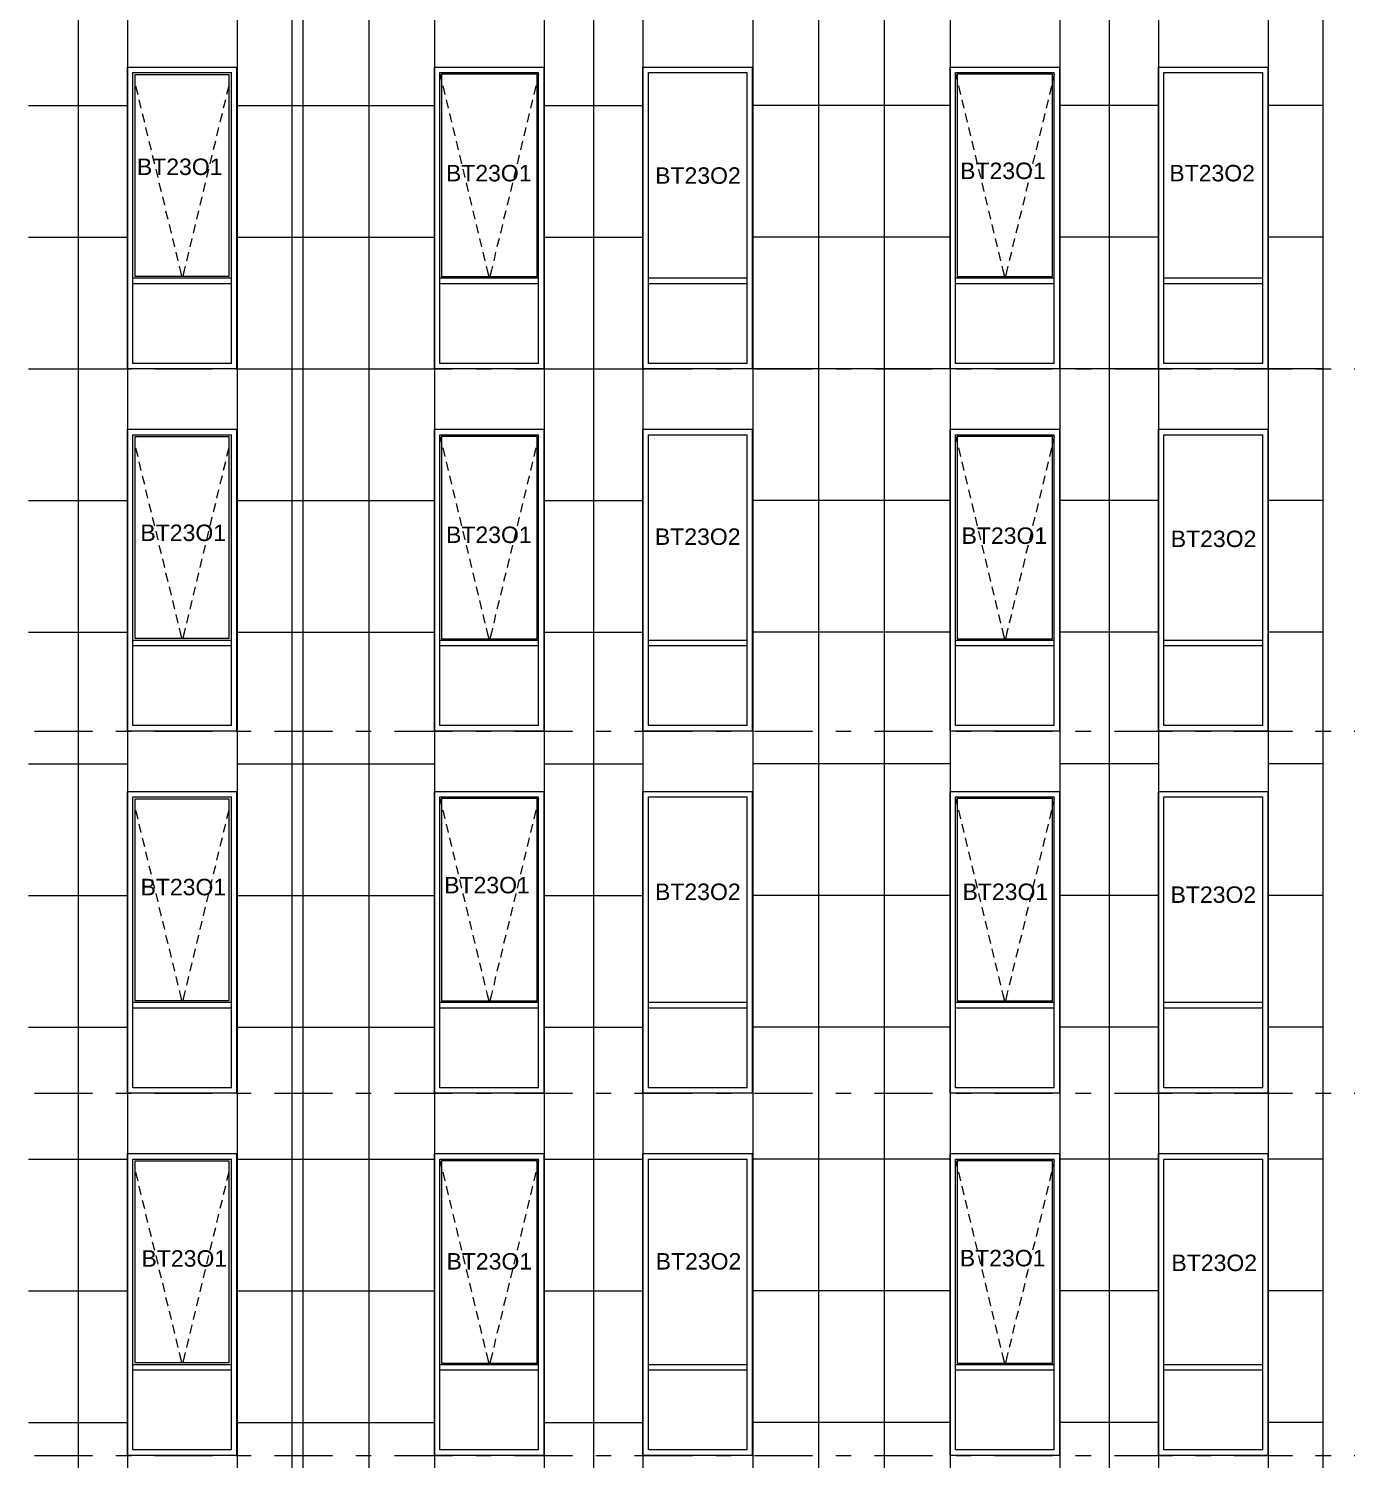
# Model space of a CAD drawing. Header units: millimetres. Extents: x 1499747 to 4341325, y -28481 to 441852.
# Drawn here: x 4196539 to 4208551, y 300717 to 313754 of the extents above; entities that cross this region are included whole.
import ezdxf
from ezdxf.xclip import XClip

# ---------------------------------------------------------------- set-up
doc = ezdxf.new("R2010")
doc.units = ezdxf.units.MM
doc.header["$MEASUREMENT"] = 0
doc.header["$XCLIPFRAME"] = 0
doc.linetypes.add('Штрих-Штриховая', pattern=[1093.611073, 529.166651, -211.666656, 141.111112, -211.666656])
for name, color, linetype, lineweight in [('2  Фасад_26_0_Ном._пера__20_Ном._пера__1', 1, 'Continuous', 18), ('2  Фасад_26_Витражные окна_Ном._пера__1_Ном._пера__7', 7, 'Continuous', 18), ('2  Фасад_26_Витражные окна_Ном._пера__20_Ном._пера__1', 1, 'Continuous', 18), ('2  Фасад_26_Витражные окна_Ном._пера__92_Ном._пера__233', 233, 'Continuous', 18), ('2  Фасад_26_Отделка керамика_Ном._пера__1_Ном._пера__7', 7, 'Continuous', 18), ('2  Фасад_26_Сетка кладки_Ном._пера__102_Ном._пера__9', 9, 'Continuous', 18)]:
    doc.layers.add(name, color=color, linetype=linetype, lineweight=lineweight)
doc.layers.add('Чертеж и Рисунок', color=7, linetype='Continuous')
doc.styles.add('СГЕНЕРИР_СТИЛЬ_2', font='arial.ttf')

# ---------------------------------------------------------------- blocks, each defined once
blk = doc.blocks.new('Чертеж_6_26', base_point=(1593971, 9692))
at = {"layer": '2  Фасад_26_0_Ном._пера__20_Ном._пера__1', "color": 9, "linetype": 'Штрих-Штриховая', "true_color": 0xc7c8ca}
for p, q in [((1588154, 39692), (1649362, 39692)), ((1588154, 36392), (1649362, 36392)), ((1588154, 33092), (1649362, 33092)), ((1588154, 29792), (1649362, 29792))]:
    blk.add_line(p, q, dxfattribs=at)
at = {"layer": '2  Фасад_26_Витражные окна_Ном._пера__1_Ном._пера__7', "color": 9, "linetype": 'Continuous', "true_color": 0xc7c8ca}
for p, q in [((1610921, 42092), (1610921, 42392)), ((1610921, 42392), (1611371, 42392)), ((1610941, 42372), (1610941, 40537)), ((1611801, 42372), (1610941, 42372)), ((1611371, 42392), (1611821, 42392)), ((1611801, 40537), (1611801, 42372)), ((1611821, 42092), (1611821, 42392)), ((1611871, 42092), (1611871, 42442)), ((1613721, 42092), (1613721, 42392)), ((1613721, 42392), (1614171, 42392)), ((1614606, 42377), (1613736, 42377)), ((1613736, 42377), (1613736, 40532)), ((1614171, 42392), (1614621, 42392)), ((1614606, 40532), (1614606, 42377)), ((1614621, 42092), (1614621, 42392)), ((1614671, 42092), (1614671, 42442)), ((1615621, 42092), (1615621, 42392)), ((1615621, 42392), (1616071, 42392)), ((1616071, 42392), (1616521, 42392)), ((1616521, 42092), (1616521, 42392)), ((1616571, 42092), (1616571, 42442)), ((1618421, 42092), (1618421, 42392)), ((1618421, 42392), (1618871, 42392)), ((1619306, 42377), (1618436, 42377)), ((1618436, 42377), (1618436, 40532)), ((1618871, 42392), (1619321, 42392)), ((1619306, 40532), (1619306, 42377)), ((1619321, 42092), (1619321, 42392)), ((1619371, 42092), (1619371, 42442)), ((1620321, 42092), (1620321, 42392)), ((1620321, 42392), (1620771, 42392)), ((1620771, 42392), (1621221, 42392)), ((1621221, 42092), (1621221, 42392)), ((1621271, 42092), (1621271, 42442)), ((1610921, 40692), (1610921, 42092)), ((1611821, 40692), (1611821, 42092)), ((1611871, 40692), (1611871, 42092)), ((1613721, 40692), (1613721, 42092)), ((1614621, 40692), (1614621, 42092)), ((1614671, 40692), (1614671, 42092)), ((1615621, 40692), (1615621, 42092)), ((1616521, 40692), (1616521, 42092)), ((1616571, 40692), (1616571, 42092)), ((1618421, 40692), (1618421, 42092)), ((1619321, 40692), (1619321, 42092)), ((1619371, 40692), (1619371, 42092)), ((1620321, 40692), (1620321, 42092)), ((1621221, 40692), (1621221, 42092)), ((1621271, 40692), (1621271, 42092)), ((1610921, 40517), (1610921, 40692)), ((1611821, 40517), (1611821, 40692)), ((1611871, 40492), (1611871, 40692)), ((1613721, 40517), (1613721, 40692)), ((1614621, 40517), (1614621, 40692)), ((1614671, 40492), (1614671, 40692)), ((1615621, 40517), (1615621, 40692)), ((1616521, 40517), (1616521, 40692)), ((1616571, 40492), (1616571, 40692)), ((1618421, 40517), (1618421, 40692)), ((1619321, 40517), (1619321, 40692)), ((1619371, 40492), (1619371, 40692)), ((1620321, 40517), (1620321, 40692)), ((1621221, 40517), (1621221, 40692)), ((1621271, 40492), (1621271, 40692)), ((1610921, 40492), (1610921, 40517)), ((1611371, 40517), (1610921, 40517)), ((1610921, 40467), (1610921, 40492)), ((1610921, 39742), (1610921, 40467)), ((1611371, 40467), (1610921, 40467)), ((1610941, 40537), (1611801, 40537)), ((1611821, 40517), (1611371, 40517)), ((1611821, 40467), (1611371, 40467)), ((1611821, 40492), (1611821, 40517)), ((1611821, 40467), (1611821, 40492)), ((1611821, 39742), (1611821, 40467)), ((1611871, 39692), (1611871, 40492)), ((1613721, 40492), (1613721, 40517)), ((1614171, 40517), (1613721, 40517)), ((1613721, 40467), (1613721, 40492)), ((1613721, 39742), (1613721, 40467)), ((1614171, 40467), (1613721, 40467)), ((1613736, 40532), (1614606, 40532)), ((1614621, 40517), (1614171, 40517)), ((1614621, 40467), (1614171, 40467)), ((1614621, 40492), (1614621, 40517)), ((1614621, 40467), (1614621, 40492)), ((1614621, 39742), (1614621, 40467)), ((1614671, 39692), (1614671, 40492)), ((1615621, 40492), (1615621, 40517)), ((1616071, 40517), (1615621, 40517)), ((1615621, 40467), (1615621, 40492)), ((1615621, 39742), (1615621, 40467)), ((1616071, 40467), (1615621, 40467)), ((1616521, 40517), (1616071, 40517)), ((1616521, 40467), (1616071, 40467)), ((1616521, 40492), (1616521, 40517)), ((1616521, 40467), (1616521, 40492)), ((1616521, 39742), (1616521, 40467)), ((1616571, 39692), (1616571, 40492)), ((1618421, 40492), (1618421, 40517)), ((1618871, 40517), (1618421, 40517)), ((1618421, 40467), (1618421, 40492)), ((1618421, 39742), (1618421, 40467)), ((1618871, 40467), (1618421, 40467)), ((1618436, 40532), (1619306, 40532)), ((1619321, 40517), (1618871, 40517)), ((1619321, 40467), (1618871, 40467)), ((1619321, 40492), (1619321, 40517)), ((1619321, 40467), (1619321, 40492)), ((1619321, 39742), (1619321, 40467)), ((1619371, 39692), (1619371, 40492)), ((1620321, 40492), (1620321, 40517)), ((1620771, 40517), (1620321, 40517)), ((1620321, 40467), (1620321, 40492)), ((1620321, 39742), (1620321, 40467)), ((1620771, 40467), (1620321, 40467)), ((1621221, 40517), (1620771, 40517)), ((1621221, 40467), (1620771, 40467)), ((1621221, 40492), (1621221, 40517)), ((1621221, 40467), (1621221, 40492)), ((1621221, 39742), (1621221, 40467)), ((1621271, 39692), (1621271, 40492)), ((1611371, 39742), (1610921, 39742)), ((1611821, 39742), (1611371, 39742)), ((1614171, 39742), (1613721, 39742)), ((1614621, 39742), (1614171, 39742)), ((1616071, 39742), (1615621, 39742)), ((1616521, 39742), (1616071, 39742)), ((1618871, 39742), (1618421, 39742)), ((1619321, 39742), (1618871, 39742)), ((1620771, 39742), (1620321, 39742)), ((1621221, 39742), (1620771, 39742)), ((1611871, 38792), (1611871, 39142)), ((1614671, 38792), (1614671, 39142)), ((1616571, 38792), (1616571, 39142)), ((1619371, 38792), (1619371, 39142)), ((1621271, 38792), (1621271, 39142)), ((1610921, 38792), (1610921, 39092)), ((1610921, 39092), (1611371, 39092)), ((1610941, 39072), (1610941, 37237)), ((1611801, 39072), (1610941, 39072)), ((1611371, 39092), (1611821, 39092)), ((1611801, 37237), (1611801, 39072)), ((1611821, 38792), (1611821, 39092)), ((1613721, 38792), (1613721, 39092)), ((1613721, 39092), (1614171, 39092)), ((1614606, 39077), (1613736, 39077)), ((1613736, 39077), (1613736, 37232)), ((1614171, 39092), (1614621, 39092)), ((1614606, 37232), (1614606, 39077)), ((1614621, 38792), (1614621, 39092)), ((1615621, 38792), (1615621, 39092)), ((1615621, 39092), (1616071, 39092)), ((1616071, 39092), (1616521, 39092)), ((1616521, 38792), (1616521, 39092)), ((1618421, 38792), (1618421, 39092)), ((1618421, 39092), (1618871, 39092)), ((1619306, 39077), (1618436, 39077)), ((1618436, 39077), (1618436, 37232)), ((1618871, 39092), (1619321, 39092)), ((1619306, 37232), (1619306, 39077)), ((1619321, 38792), (1619321, 39092)), ((1620321, 38792), (1620321, 39092)), ((1620321, 39092), (1620771, 39092)), ((1620771, 39092), (1621221, 39092)), ((1621221, 38792), (1621221, 39092)), ((1610921, 37392), (1610921, 38792)), ((1611821, 37392), (1611821, 38792)), ((1611871, 37392), (1611871, 38792)), ((1613721, 37392), (1613721, 38792)), ((1614621, 37392), (1614621, 38792)), ((1614671, 37392), (1614671, 38792)), ((1615621, 37392), (1615621, 38792)), ((1616521, 37392), (1616521, 38792)), ((1616571, 37392), (1616571, 38792)), ((1618421, 37392), (1618421, 38792)), ((1619321, 37392), (1619321, 38792)), ((1619371, 37392), (1619371, 38792)), ((1620321, 37392), (1620321, 38792)), ((1621221, 37392), (1621221, 38792)), ((1621271, 37392), (1621271, 38792)), ((1610921, 37217), (1610921, 37392)), ((1611821, 37217), (1611821, 37392)), ((1611871, 37192), (1611871, 37392)), ((1613721, 37217), (1613721, 37392)), ((1614621, 37217), (1614621, 37392)), ((1614671, 37192), (1614671, 37392)), ((1615621, 37217), (1615621, 37392)), ((1616521, 37217), (1616521, 37392)), ((1616571, 37192), (1616571, 37392)), ((1618421, 37217), (1618421, 37392)), ((1619321, 37217), (1619321, 37392)), ((1619371, 37192), (1619371, 37392)), ((1620321, 37217), (1620321, 37392)), ((1621221, 37217), (1621221, 37392)), ((1621271, 37192), (1621271, 37392)), ((1610921, 37192), (1610921, 37217)), ((1611371, 37217), (1610921, 37217)), ((1610921, 37167), (1610921, 37192)), ((1610921, 36442), (1610921, 37167)), ((1611371, 37167), (1610921, 37167)), ((1610941, 37237), (1611801, 37237)), ((1611821, 37217), (1611371, 37217)), ((1611821, 37167), (1611371, 37167)), ((1611821, 37192), (1611821, 37217)), ((1611821, 37167), (1611821, 37192)), ((1611821, 36442), (1611821, 37167)), ((1611871, 36392), (1611871, 37192)), ((1613721, 37192), (1613721, 37217)), ((1614171, 37217), (1613721, 37217)), ((1613721, 37167), (1613721, 37192)), ((1613721, 36442), (1613721, 37167)), ((1614171, 37167), (1613721, 37167)), ((1613736, 37232), (1614606, 37232)), ((1614621, 37217), (1614171, 37217)), ((1614621, 37167), (1614171, 37167)), ((1614621, 37192), (1614621, 37217)), ((1614621, 37167), (1614621, 37192)), ((1614621, 36442), (1614621, 37167)), ((1614671, 36392), (1614671, 37192)), ((1615621, 37192), (1615621, 37217)), ((1616071, 37217), (1615621, 37217)), ((1615621, 37167), (1615621, 37192)), ((1615621, 36442), (1615621, 37167)), ((1616071, 37167), (1615621, 37167)), ((1616521, 37217), (1616071, 37217)), ((1616521, 37167), (1616071, 37167)), ((1616521, 37192), (1616521, 37217)), ((1616521, 37167), (1616521, 37192)), ((1616521, 36442), (1616521, 37167)), ((1616571, 36392), (1616571, 37192)), ((1618421, 37192), (1618421, 37217)), ((1618871, 37217), (1618421, 37217)), ((1618421, 37167), (1618421, 37192)), ((1618421, 36442), (1618421, 37167)), ((1618871, 37167), (1618421, 37167)), ((1618436, 37232), (1619306, 37232)), ((1619321, 37217), (1618871, 37217)), ((1619321, 37167), (1618871, 37167)), ((1619321, 37192), (1619321, 37217)), ((1619321, 37167), (1619321, 37192)), ((1619321, 36442), (1619321, 37167)), ((1619371, 36392), (1619371, 37192)), ((1620321, 37192), (1620321, 37217)), ((1620771, 37217), (1620321, 37217)), ((1620321, 37167), (1620321, 37192)), ((1620321, 36442), (1620321, 37167)), ((1620771, 37167), (1620321, 37167)), ((1621221, 37217), (1620771, 37217)), ((1621221, 37167), (1620771, 37167)), ((1621221, 37192), (1621221, 37217)), ((1621221, 37167), (1621221, 37192)), ((1621221, 36442), (1621221, 37167)), ((1621271, 36392), (1621271, 37192)), ((1611371, 36442), (1610921, 36442)), ((1611821, 36442), (1611371, 36442)), ((1614171, 36442), (1613721, 36442)), ((1614621, 36442), (1614171, 36442)), ((1616071, 36442), (1615621, 36442)), ((1616521, 36442), (1616071, 36442)), ((1618871, 36442), (1618421, 36442)), ((1619321, 36442), (1618871, 36442)), ((1620771, 36442), (1620321, 36442)), ((1621221, 36442), (1620771, 36442)), ((1610921, 35492), (1610921, 35792)), ((1610921, 35792), (1611371, 35792)), ((1610941, 35772), (1610941, 33937)), ((1611801, 35772), (1610941, 35772)), ((1611371, 35792), (1611821, 35792)), ((1611801, 33937), (1611801, 35772)), ((1611821, 35492), (1611821, 35792)), ((1611871, 35492), (1611871, 35842)), ((1613721, 35492), (1613721, 35792)), ((1613721, 35792), (1614171, 35792)), ((1614606, 35777), (1613736, 35777)), ((1613736, 35777), (1613736, 33932)), ((1614171, 35792), (1614621, 35792)), ((1614606, 33932), (1614606, 35777)), ((1614621, 35492), (1614621, 35792)), ((1614671, 35492), (1614671, 35842)), ((1615621, 35492), (1615621, 35792)), ((1615621, 35792), (1616071, 35792)), ((1616071, 35792), (1616521, 35792)), ((1616521, 35492), (1616521, 35792)), ((1616571, 35492), (1616571, 35842)), ((1618421, 35492), (1618421, 35792)), ((1618421, 35792), (1618871, 35792)), ((1619306, 35777), (1618436, 35777)), ((1618436, 35777), (1618436, 33932)), ((1618871, 35792), (1619321, 35792)), ((1619306, 33932), (1619306, 35777)), ((1619321, 35492), (1619321, 35792)), ((1619371, 35492), (1619371, 35842)), ((1620321, 35492), (1620321, 35792)), ((1620321, 35792), (1620771, 35792)), ((1620771, 35792), (1621221, 35792)), ((1621221, 35492), (1621221, 35792)), ((1621271, 35492), (1621271, 35842)), ((1610921, 34092), (1610921, 35492)), ((1611821, 34092), (1611821, 35492)), ((1611871, 34092), (1611871, 35492)), ((1613721, 34092), (1613721, 35492)), ((1614621, 34092), (1614621, 35492)), ((1614671, 34092), (1614671, 35492)), ((1615621, 34092), (1615621, 35492)), ((1616521, 34092), (1616521, 35492)), ((1616571, 34092), (1616571, 35492)), ((1618421, 34092), (1618421, 35492)), ((1619321, 34092), (1619321, 35492)), ((1619371, 34092), (1619371, 35492)), ((1620321, 34092), (1620321, 35492)), ((1621221, 34092), (1621221, 35492)), ((1621271, 34092), (1621271, 35492)), ((1610921, 33917), (1610921, 34092)), ((1611821, 33917), (1611821, 34092)), ((1611871, 33892), (1611871, 34092)), ((1613721, 33917), (1613721, 34092)), ((1614621, 33917), (1614621, 34092)), ((1614671, 33892), (1614671, 34092)), ((1615621, 33917), (1615621, 34092)), ((1616521, 33917), (1616521, 34092)), ((1616571, 33892), (1616571, 34092)), ((1618421, 33917), (1618421, 34092)), ((1619321, 33917), (1619321, 34092)), ((1619371, 33892), (1619371, 34092)), ((1620321, 33917), (1620321, 34092)), ((1621221, 33917), (1621221, 34092)), ((1621271, 33892), (1621271, 34092)), ((1610921, 33892), (1610921, 33917)), ((1611371, 33917), (1610921, 33917)), ((1610941, 33937), (1611801, 33937)), ((1611821, 33917), (1611371, 33917)), ((1611821, 33892), (1611821, 33917)), ((1613721, 33892), (1613721, 33917)), ((1614171, 33917), (1613721, 33917)), ((1613736, 33932), (1614606, 33932)), ((1614621, 33917), (1614171, 33917)), ((1614621, 33892), (1614621, 33917)), ((1615621, 33892), (1615621, 33917)), ((1616071, 33917), (1615621, 33917)), ((1616521, 33917), (1616071, 33917)), ((1616521, 33892), (1616521, 33917)), ((1618421, 33892), (1618421, 33917)), ((1618871, 33917), (1618421, 33917)), ((1618436, 33932), (1619306, 33932)), ((1619321, 33917), (1618871, 33917)), ((1619321, 33892), (1619321, 33917)), ((1620321, 33892), (1620321, 33917)), ((1620771, 33917), (1620321, 33917)), ((1621221, 33917), (1620771, 33917)), ((1621221, 33892), (1621221, 33917)), ((1610921, 33867), (1610921, 33892)), ((1610921, 33142), (1610921, 33867)), ((1611371, 33867), (1610921, 33867)), ((1611821, 33867), (1611371, 33867)), ((1611821, 33867), (1611821, 33892)), ((1611821, 33142), (1611821, 33867)), ((1611871, 33092), (1611871, 33892)), ((1613721, 33867), (1613721, 33892)), ((1613721, 33142), (1613721, 33867)), ((1614171, 33867), (1613721, 33867)), ((1614621, 33867), (1614171, 33867)), ((1614621, 33867), (1614621, 33892)), ((1614621, 33142), (1614621, 33867)), ((1614671, 33092), (1614671, 33892)), ((1615621, 33867), (1615621, 33892)), ((1615621, 33142), (1615621, 33867)), ((1616071, 33867), (1615621, 33867)), ((1616521, 33867), (1616071, 33867)), ((1616521, 33867), (1616521, 33892)), ((1616521, 33142), (1616521, 33867)), ((1616571, 33092), (1616571, 33892)), ((1618421, 33867), (1618421, 33892)), ((1618421, 33142), (1618421, 33867)), ((1618871, 33867), (1618421, 33867)), ((1619321, 33867), (1618871, 33867)), ((1619321, 33867), (1619321, 33892)), ((1619321, 33142), (1619321, 33867)), ((1619371, 33092), (1619371, 33892)), ((1620321, 33867), (1620321, 33892)), ((1620321, 33142), (1620321, 33867)), ((1620771, 33867), (1620321, 33867)), ((1621221, 33867), (1620771, 33867)), ((1621221, 33867), (1621221, 33892)), ((1621221, 33142), (1621221, 33867)), ((1621271, 33092), (1621271, 33892)), ((1611371, 33142), (1610921, 33142)), ((1611821, 33142), (1611371, 33142)), ((1614171, 33142), (1613721, 33142)), ((1614621, 33142), (1614171, 33142)), ((1616071, 33142), (1615621, 33142)), ((1616521, 33142), (1616071, 33142)), ((1618871, 33142), (1618421, 33142)), ((1619321, 33142), (1618871, 33142)), ((1620771, 33142), (1620321, 33142)), ((1621221, 33142), (1620771, 33142)), ((1610921, 32192), (1610921, 32492)), ((1610921, 32492), (1611371, 32492)), ((1610941, 32472), (1610941, 30637)), ((1611801, 32472), (1610941, 32472)), ((1611371, 32492), (1611821, 32492)), ((1611801, 30637), (1611801, 32472)), ((1611821, 32192), (1611821, 32492)), ((1611871, 32192), (1611871, 32542)), ((1613721, 32192), (1613721, 32492)), ((1613721, 32492), (1614171, 32492)), ((1614606, 32477), (1613736, 32477)), ((1613736, 32477), (1613736, 30632)), ((1614171, 32492), (1614621, 32492)), ((1614606, 30632), (1614606, 32477)), ((1614621, 32192), (1614621, 32492)), ((1614671, 32192), (1614671, 32542)), ((1615621, 32192), (1615621, 32492)), ((1615621, 32492), (1616071, 32492)), ((1616071, 32492), (1616521, 32492)), ((1616521, 32192), (1616521, 32492)), ((1616571, 32192), (1616571, 32542)), ((1618421, 32192), (1618421, 32492)), ((1618421, 32492), (1618871, 32492)), ((1619306, 32477), (1618436, 32477)), ((1618436, 32477), (1618436, 30632)), ((1618871, 32492), (1619321, 32492)), ((1619306, 30632), (1619306, 32477)), ((1619321, 32192), (1619321, 32492)), ((1619371, 32192), (1619371, 32542)), ((1620321, 32192), (1620321, 32492)), ((1620321, 32492), (1620771, 32492)), ((1620771, 32492), (1621221, 32492)), ((1621221, 32192), (1621221, 32492)), ((1621271, 32192), (1621271, 32542)), ((1610921, 30792), (1610921, 32192)), ((1611821, 30792), (1611821, 32192)), ((1611871, 30792), (1611871, 32192)), ((1613721, 30792), (1613721, 32192)), ((1614621, 30792), (1614621, 32192)), ((1614671, 30792), (1614671, 32192)), ((1615621, 30792), (1615621, 32192)), ((1616521, 30792), (1616521, 32192)), ((1616571, 30792), (1616571, 32192)), ((1618421, 30792), (1618421, 32192)), ((1619321, 30792), (1619321, 32192)), ((1619371, 30792), (1619371, 32192)), ((1620321, 30792), (1620321, 32192)), ((1621221, 30792), (1621221, 32192)), ((1621271, 30792), (1621271, 32192)), ((1610921, 30617), (1610921, 30792)), ((1611821, 30617), (1611821, 30792)), ((1611871, 30592), (1611871, 30792)), ((1613721, 30617), (1613721, 30792)), ((1614621, 30617), (1614621, 30792)), ((1614671, 30592), (1614671, 30792)), ((1615621, 30617), (1615621, 30792)), ((1616521, 30617), (1616521, 30792)), ((1616571, 30592), (1616571, 30792)), ((1618421, 30617), (1618421, 30792)), ((1619321, 30617), (1619321, 30792)), ((1619371, 30592), (1619371, 30792)), ((1620321, 30617), (1620321, 30792)), ((1621221, 30617), (1621221, 30792)), ((1621271, 30592), (1621271, 30792)), ((1610941, 30637), (1611801, 30637)), ((1610921, 30592), (1610921, 30617)), ((1611371, 30617), (1610921, 30617)), ((1610921, 30567), (1610921, 30592)), ((1610921, 29842), (1610921, 30567)), ((1611371, 30567), (1610921, 30567)), ((1611821, 30617), (1611371, 30617)), ((1611821, 30567), (1611371, 30567)), ((1611821, 30592), (1611821, 30617)), ((1611821, 30567), (1611821, 30592)), ((1611821, 29842), (1611821, 30567)), ((1611871, 29792), (1611871, 30592)), ((1613721, 30592), (1613721, 30617)), ((1614171, 30617), (1613721, 30617)), ((1613721, 30567), (1613721, 30592)), ((1613721, 29842), (1613721, 30567)), ((1614171, 30567), (1613721, 30567)), ((1613736, 30632), (1614606, 30632)), ((1614621, 30617), (1614171, 30617)), ((1614621, 30567), (1614171, 30567)), ((1614621, 30592), (1614621, 30617)), ((1614621, 30567), (1614621, 30592)), ((1614621, 29842), (1614621, 30567)), ((1614671, 29792), (1614671, 30592)), ((1615621, 30592), (1615621, 30617)), ((1616071, 30617), (1615621, 30617)), ((1615621, 30567), (1615621, 30592)), ((1615621, 29842), (1615621, 30567)), ((1616071, 30567), (1615621, 30567)), ((1616521, 30617), (1616071, 30617)), ((1616521, 30567), (1616071, 30567)), ((1616521, 30592), (1616521, 30617)), ((1616521, 30567), (1616521, 30592)), ((1616521, 29842), (1616521, 30567)), ((1616571, 29792), (1616571, 30592)), ((1618421, 30592), (1618421, 30617)), ((1618871, 30617), (1618421, 30617)), ((1618421, 30567), (1618421, 30592)), ((1618421, 29842), (1618421, 30567)), ((1618871, 30567), (1618421, 30567)), ((1618436, 30632), (1619306, 30632)), ((1619321, 30617), (1618871, 30617)), ((1619321, 30567), (1618871, 30567)), ((1619321, 30592), (1619321, 30617)), ((1619321, 30567), (1619321, 30592)), ((1619321, 29842), (1619321, 30567)), ((1619371, 29792), (1619371, 30592)), ((1620321, 30592), (1620321, 30617)), ((1620771, 30617), (1620321, 30617)), ((1620321, 30567), (1620321, 30592)), ((1620321, 29842), (1620321, 30567)), ((1620771, 30567), (1620321, 30567)), ((1621221, 30617), (1620771, 30617)), ((1621221, 30567), (1620771, 30567)), ((1621221, 30592), (1621221, 30617)), ((1621221, 30567), (1621221, 30592)), ((1621221, 29842), (1621221, 30567)), ((1621271, 29792), (1621271, 30592)), ((1611371, 29842), (1610921, 29842)), ((1611821, 29842), (1611371, 29842)), ((1614171, 29842), (1613721, 29842)), ((1614621, 29842), (1614171, 29842)), ((1616071, 29842), (1615621, 29842)), ((1616521, 29842), (1616071, 29842)), ((1618871, 29842), (1618421, 29842)), ((1619321, 29842), (1618871, 29842)), ((1620771, 29842), (1620321, 29842)), ((1621221, 29842), (1620771, 29842))]:
    blk.add_line(p, q, dxfattribs=at)
at = {"layer": '2  Фасад_26_Витражные окна_Ном._пера__92_Ном._пера__233', "color": 9, "linetype": 'Continuous', "true_color": 0xc7c8ca}
for p, q in [((1613721, 42376), (1613735, 42319)), ((1614621, 42376), (1614607, 42319)), ((1618421, 42376), (1618435, 42319)), ((1619321, 42376), (1619307, 42319)), ((1610947, 42271), (1610966, 42193)), ((1611796, 42271), (1611777, 42193)), ((1613747, 42271), (1613765, 42193)), ((1614596, 42271), (1614577, 42193)), ((1618447, 42271), (1618465, 42193)), ((1619296, 42271), (1619277, 42193)), ((1610977, 42144), (1610996, 42066)), ((1611765, 42144), (1611746, 42066)), ((1613777, 42144), (1613796, 42066)), ((1614565, 42144), (1614546, 42066)), ((1618477, 42144), (1618496, 42066)), ((1619265, 42144), (1619246, 42066)), ((1611008, 42018), (1611027, 41940)), ((1611735, 42018), (1611716, 41940)), ((1613808, 42018), (1613826, 41940)), ((1614535, 42018), (1614516, 41940)), ((1618508, 42018), (1618526, 41940)), ((1619235, 42018), (1619216, 41940)), ((1611038, 41891), (1611057, 41814)), ((1611704, 41891), (1611685, 41814)), ((1613838, 41891), (1613857, 41814)), ((1614504, 41891), (1614485, 41814)), ((1618538, 41891), (1618557, 41814)), ((1619204, 41891), (1619185, 41814)), ((1611069, 41765), (1611088, 41687)), ((1611674, 41765), (1611655, 41687)), ((1613869, 41765), (1613887, 41687)), ((1614474, 41765), (1614455, 41687)), ((1618569, 41765), (1618587, 41687)), ((1619174, 41765), (1619155, 41687)), ((1611099, 41639), (1611118, 41561)), ((1611643, 41639), (1611624, 41561)), ((1613899, 41639), (1613918, 41561)), ((1614443, 41639), (1614424, 41561)), ((1618599, 41639), (1618618, 41561)), ((1619143, 41639), (1619124, 41561)), ((1611130, 41512), (1611149, 41435)), ((1611613, 41512), (1611594, 41435)), ((1613930, 41512), (1613948, 41435)), ((1614412, 41512), (1614394, 41435)), ((1618630, 41512), (1618648, 41435)), ((1619113, 41512), (1619094, 41435)), ((1611160, 41386), (1611179, 41308)), ((1611582, 41386), (1611563, 41308)), ((1613960, 41386), (1613979, 41308)), ((1614382, 41386), (1614363, 41308)), ((1618660, 41386), (1618679, 41308)), ((1619082, 41386), (1619063, 41308)), ((1611191, 41260), (1611210, 41182)), ((1611552, 41260), (1611533, 41182)), ((1613991, 41260), (1614009, 41182)), ((1614351, 41260), (1614333, 41182)), ((1618691, 41260), (1618709, 41182)), ((1619052, 41260), (1619033, 41182)), ((1611221, 41133), (1611240, 41055)), ((1611521, 41133), (1611502, 41055)), ((1614021, 41133), (1614040, 41055)), ((1614321, 41133), (1614302, 41055)), ((1618721, 41133), (1618740, 41055)), ((1619021, 41133), (1619002, 41055)), ((1611252, 41007), (1611271, 40929)), ((1611491, 41007), (1611472, 40929)), ((1614052, 41007), (1614070, 40929)), ((1614290, 41007), (1614272, 40929)), ((1618752, 41007), (1618770, 40929)), ((1618991, 41007), (1618972, 40929)), ((1611282, 40881), (1611301, 40803)), ((1611460, 40881), (1611441, 40803)), ((1614082, 40881), (1614101, 40803)), ((1614260, 40881), (1614241, 40803)), ((1618782, 40881), (1618801, 40803)), ((1618960, 40881), (1618941, 40803)), ((1611313, 40754), (1611332, 40676)), ((1611430, 40754), (1611411, 40676)), ((1614113, 40754), (1614131, 40676)), ((1614229, 40754), (1614211, 40676)), ((1618813, 40754), (1618831, 40676)), ((1618930, 40754), (1618911, 40676)), ((1611343, 40628), (1611352, 40590)), ((1611352, 40590), (1611365, 40537)), ((1611390, 40590), (1611377, 40537)), ((1611399, 40628), (1611390, 40590)), ((1614143, 40628), (1614152, 40590)), ((1614152, 40590), (1614166, 40532)), ((1614190, 40590), (1614176, 40532)), ((1614199, 40628), (1614190, 40590)), ((1618843, 40628), (1618852, 40590)), ((1618852, 40590), (1618866, 40532)), ((1618890, 40590), (1618876, 40532)), ((1618899, 40628), (1618890, 40590)), ((1614166, 40532), (1614170, 40517)), ((1614176, 40532), (1614172, 40517)), ((1618866, 40532), (1618870, 40517)), ((1618876, 40532), (1618872, 40517)), ((1613721, 39076), (1613735, 39019)), ((1614621, 39076), (1614607, 39019)), ((1618421, 39076), (1618435, 39019)), ((1619321, 39076), (1619307, 39019)), ((1610947, 38971), (1610966, 38893)), ((1611796, 38971), (1611777, 38893)), ((1613747, 38971), (1613765, 38893)), ((1614596, 38971), (1614577, 38893)), ((1618447, 38971), (1618465, 38893)), ((1619296, 38971), (1619277, 38893)), ((1610977, 38844), (1610996, 38766)), ((1611765, 38844), (1611746, 38766)), ((1613777, 38844), (1613796, 38766)), ((1614565, 38844), (1614546, 38766)), ((1618477, 38844), (1618496, 38766)), ((1619265, 38844), (1619246, 38766)), ((1611008, 38718), (1611027, 38640)), ((1611038, 38591), (1611057, 38514)), ((1611704, 38591), (1611685, 38514)), ((1611735, 38718), (1611716, 38640)), ((1613808, 38718), (1613826, 38640)), ((1613838, 38591), (1613857, 38514)), ((1614504, 38591), (1614485, 38514)), ((1614535, 38718), (1614516, 38640)), ((1618508, 38718), (1618526, 38640)), ((1618538, 38591), (1618557, 38514)), ((1619204, 38591), (1619185, 38514)), ((1619235, 38718), (1619216, 38640)), ((1611069, 38465), (1611088, 38387)), ((1611674, 38465), (1611655, 38387)), ((1613869, 38465), (1613887, 38387)), ((1614474, 38465), (1614455, 38387)), ((1618569, 38465), (1618587, 38387)), ((1619174, 38465), (1619155, 38387)), ((1611099, 38339), (1611118, 38261)), ((1611643, 38339), (1611624, 38261)), ((1613899, 38339), (1613918, 38261)), ((1614443, 38339), (1614424, 38261)), ((1618599, 38339), (1618618, 38261)), ((1619143, 38339), (1619124, 38261)), ((1611130, 38212), (1611149, 38135)), ((1611613, 38212), (1611594, 38135)), ((1613930, 38212), (1613948, 38135)), ((1614412, 38212), (1614394, 38135)), ((1618630, 38212), (1618648, 38135)), ((1619113, 38212), (1619094, 38135)), ((1611160, 38086), (1611179, 38008)), ((1611582, 38086), (1611563, 38008)), ((1613960, 38086), (1613979, 38008)), ((1614382, 38086), (1614363, 38008)), ((1618660, 38086), (1618679, 38008)), ((1619082, 38086), (1619063, 38008)), ((1611191, 37960), (1611210, 37882)), ((1611552, 37960), (1611533, 37882)), ((1613991, 37960), (1614009, 37882)), ((1614351, 37960), (1614333, 37882)), ((1618691, 37960), (1618709, 37882)), ((1619052, 37960), (1619033, 37882)), ((1611221, 37833), (1611240, 37755)), ((1611521, 37833), (1611502, 37755)), ((1614021, 37833), (1614040, 37755)), ((1614321, 37833), (1614302, 37755)), ((1618721, 37833), (1618740, 37755)), ((1619021, 37833), (1619002, 37755)), ((1611252, 37707), (1611271, 37629)), ((1611491, 37707), (1611472, 37629)), ((1614052, 37707), (1614070, 37629)), ((1614290, 37707), (1614272, 37629)), ((1618752, 37707), (1618770, 37629)), ((1618991, 37707), (1618972, 37629)), ((1611282, 37581), (1611301, 37503)), ((1611460, 37581), (1611441, 37503)), ((1614082, 37581), (1614101, 37503)), ((1614260, 37581), (1614241, 37503)), ((1618782, 37581), (1618801, 37503)), ((1618960, 37581), (1618941, 37503)), ((1611313, 37454), (1611332, 37376)), ((1611430, 37454), (1611411, 37376)), ((1614113, 37454), (1614131, 37376)), ((1614229, 37454), (1614211, 37376)), ((1618813, 37454), (1618831, 37376)), ((1618930, 37454), (1618911, 37376)), ((1611343, 37328), (1611352, 37290)), ((1611352, 37290), (1611365, 37237)), ((1611390, 37290), (1611377, 37237)), ((1611399, 37328), (1611390, 37290)), ((1614143, 37328), (1614152, 37290)), ((1614152, 37290), (1614166, 37232)), ((1614190, 37290), (1614176, 37232)), ((1614199, 37328), (1614190, 37290)), ((1618843, 37328), (1618852, 37290)), ((1618852, 37290), (1618866, 37232)), ((1618890, 37290), (1618876, 37232)), ((1618899, 37328), (1618890, 37290)), ((1614166, 37232), (1614170, 37217)), ((1614176, 37232), (1614172, 37217)), ((1618866, 37232), (1618870, 37217)), ((1618876, 37232), (1618872, 37217)), ((1613721, 35776), (1613735, 35719)), ((1614621, 35776), (1614607, 35719)), ((1618421, 35776), (1618435, 35719)), ((1619321, 35776), (1619307, 35719)), ((1610947, 35671), (1610966, 35593)), ((1611796, 35671), (1611777, 35593)), ((1613747, 35671), (1613765, 35593)), ((1614596, 35671), (1614577, 35593)), ((1618447, 35671), (1618465, 35593)), ((1619296, 35671), (1619277, 35593)), ((1610977, 35544), (1610996, 35466)), ((1611765, 35544), (1611746, 35466)), ((1613777, 35544), (1613796, 35466)), ((1614565, 35544), (1614546, 35466)), ((1618477, 35544), (1618496, 35466)), ((1619265, 35544), (1619246, 35466)), ((1611008, 35418), (1611027, 35340)), ((1611735, 35418), (1611716, 35340)), ((1613808, 35418), (1613826, 35340)), ((1614535, 35418), (1614516, 35340)), ((1618508, 35418), (1618526, 35340)), ((1619235, 35418), (1619216, 35340)), ((1611038, 35291), (1611057, 35214)), ((1611704, 35291), (1611685, 35214)), ((1613838, 35291), (1613857, 35214)), ((1614504, 35291), (1614485, 35214)), ((1618538, 35291), (1618557, 35214)), ((1619204, 35291), (1619185, 35214)), ((1611069, 35165), (1611088, 35087)), ((1611674, 35165), (1611655, 35087)), ((1613869, 35165), (1613887, 35087)), ((1614474, 35165), (1614455, 35087)), ((1618569, 35165), (1618587, 35087)), ((1619174, 35165), (1619155, 35087)), ((1611099, 35039), (1611118, 34961)), ((1611643, 35039), (1611624, 34961)), ((1613899, 35039), (1613918, 34961)), ((1614443, 35039), (1614424, 34961)), ((1618599, 35039), (1618618, 34961)), ((1619143, 35039), (1619124, 34961)), ((1611130, 34912), (1611149, 34835)), ((1611613, 34912), (1611594, 34835)), ((1613930, 34912), (1613948, 34835)), ((1614412, 34912), (1614394, 34835)), ((1618630, 34912), (1618648, 34835)), ((1619113, 34912), (1619094, 34835)), ((1611160, 34786), (1611179, 34708)), ((1611582, 34786), (1611563, 34708)), ((1613960, 34786), (1613979, 34708)), ((1614382, 34786), (1614363, 34708)), ((1618660, 34786), (1618679, 34708)), ((1619082, 34786), (1619063, 34708)), ((1611191, 34660), (1611210, 34582)), ((1611552, 34660), (1611533, 34582)), ((1613991, 34660), (1614009, 34582)), ((1614351, 34660), (1614333, 34582)), ((1618691, 34660), (1618709, 34582)), ((1619052, 34660), (1619033, 34582)), ((1611221, 34533), (1611240, 34455)), ((1611521, 34533), (1611502, 34455)), ((1614021, 34533), (1614040, 34455)), ((1614321, 34533), (1614302, 34455)), ((1618721, 34533), (1618740, 34455)), ((1619021, 34533), (1619002, 34455)), ((1611252, 34407), (1611271, 34329)), ((1611491, 34407), (1611472, 34329)), ((1614052, 34407), (1614070, 34329)), ((1614290, 34407), (1614272, 34329)), ((1618752, 34407), (1618770, 34329)), ((1618991, 34407), (1618972, 34329)), ((1611282, 34281), (1611301, 34203)), ((1611460, 34281), (1611441, 34203)), ((1614082, 34281), (1614101, 34203)), ((1614260, 34281), (1614241, 34203)), ((1618782, 34281), (1618801, 34203)), ((1618960, 34281), (1618941, 34203)), ((1611313, 34154), (1611332, 34076)), ((1611343, 34028), (1611352, 33990)), ((1611399, 34028), (1611390, 33990)), ((1611430, 34154), (1611411, 34076)), ((1614113, 34154), (1614131, 34076)), ((1614143, 34028), (1614152, 33990)), ((1614199, 34028), (1614190, 33990)), ((1614229, 34154), (1614211, 34076)), ((1618813, 34154), (1618831, 34076)), ((1618843, 34028), (1618852, 33990)), ((1618899, 34028), (1618890, 33990)), ((1618930, 34154), (1618911, 34076)), ((1611352, 33990), (1611365, 33937)), ((1611390, 33990), (1611377, 33937)), ((1614152, 33990), (1614166, 33932)), ((1614166, 33932), (1614170, 33917)), ((1614176, 33932), (1614172, 33917)), ((1614190, 33990), (1614176, 33932)), ((1618852, 33990), (1618866, 33932)), ((1618866, 33932), (1618870, 33917)), ((1618876, 33932), (1618872, 33917)), ((1618890, 33990), (1618876, 33932)), ((1613721, 32476), (1613735, 32419)), ((1614621, 32476), (1614607, 32419)), ((1618421, 32476), (1618435, 32419)), ((1619321, 32476), (1619307, 32419)), ((1610947, 32371), (1610966, 32293)), ((1611796, 32371), (1611777, 32293)), ((1613747, 32371), (1613765, 32293)), ((1614596, 32371), (1614577, 32293)), ((1618447, 32371), (1618465, 32293)), ((1619296, 32371), (1619277, 32293)), ((1610977, 32244), (1610996, 32166)), ((1611765, 32244), (1611746, 32166)), ((1613777, 32244), (1613796, 32166)), ((1614565, 32244), (1614546, 32166)), ((1618477, 32244), (1618496, 32166)), ((1619265, 32244), (1619246, 32166)), ((1611008, 32118), (1611027, 32040)), ((1611735, 32118), (1611716, 32040)), ((1613808, 32118), (1613826, 32040)), ((1614535, 32118), (1614516, 32040)), ((1618508, 32118), (1618526, 32040)), ((1619235, 32118), (1619216, 32040)), ((1611038, 31991), (1611057, 31914)), ((1611704, 31991), (1611685, 31914)), ((1613838, 31991), (1613857, 31914)), ((1614504, 31991), (1614485, 31914)), ((1618538, 31991), (1618557, 31914)), ((1619204, 31991), (1619185, 31914)), ((1611069, 31865), (1611088, 31787)), ((1611674, 31865), (1611655, 31787)), ((1613869, 31865), (1613887, 31787)), ((1614474, 31865), (1614455, 31787)), ((1618569, 31865), (1618587, 31787)), ((1619174, 31865), (1619155, 31787)), ((1611099, 31739), (1611118, 31661)), ((1611643, 31739), (1611624, 31661)), ((1613899, 31739), (1613918, 31661)), ((1614443, 31739), (1614424, 31661)), ((1618599, 31739), (1618618, 31661)), ((1619143, 31739), (1619124, 31661)), ((1611130, 31612), (1611149, 31535)), ((1611613, 31612), (1611594, 31535)), ((1613930, 31612), (1613948, 31535)), ((1614412, 31612), (1614394, 31535)), ((1618630, 31612), (1618648, 31535)), ((1619113, 31612), (1619094, 31535)), ((1611160, 31486), (1611179, 31408)), ((1611582, 31486), (1611563, 31408)), ((1613960, 31486), (1613979, 31408)), ((1614382, 31486), (1614363, 31408)), ((1618660, 31486), (1618679, 31408)), ((1619082, 31486), (1619063, 31408)), ((1611191, 31360), (1611210, 31282)), ((1611552, 31360), (1611533, 31282)), ((1613991, 31360), (1614009, 31282)), ((1614351, 31360), (1614333, 31282)), ((1618691, 31360), (1618709, 31282)), ((1619052, 31360), (1619033, 31282)), ((1611221, 31233), (1611240, 31155)), ((1611521, 31233), (1611502, 31155)), ((1614021, 31233), (1614040, 31155)), ((1614321, 31233), (1614302, 31155)), ((1618721, 31233), (1618740, 31155)), ((1619021, 31233), (1619002, 31155)), ((1611252, 31107), (1611271, 31029)), ((1611491, 31107), (1611472, 31029)), ((1614052, 31107), (1614070, 31029)), ((1614290, 31107), (1614272, 31029)), ((1618752, 31107), (1618770, 31029)), ((1618991, 31107), (1618972, 31029)), ((1611282, 30981), (1611301, 30903)), ((1611460, 30981), (1611441, 30903)), ((1614082, 30981), (1614101, 30903)), ((1614260, 30981), (1614241, 30903)), ((1618782, 30981), (1618801, 30903)), ((1618960, 30981), (1618941, 30903)), ((1611313, 30854), (1611332, 30776)), ((1611430, 30854), (1611411, 30776)), ((1614113, 30854), (1614131, 30776)), ((1614229, 30854), (1614211, 30776)), ((1618813, 30854), (1618831, 30776)), ((1618930, 30854), (1618911, 30776)), ((1611343, 30728), (1611352, 30690)), ((1611352, 30690), (1611365, 30637)), ((1611390, 30690), (1611377, 30637)), ((1611399, 30728), (1611390, 30690)), ((1614143, 30728), (1614152, 30690)), ((1614152, 30690), (1614166, 30632)), ((1614190, 30690), (1614176, 30632)), ((1614199, 30728), (1614190, 30690)), ((1618843, 30728), (1618852, 30690)), ((1618852, 30690), (1618866, 30632)), ((1618890, 30690), (1618876, 30632)), ((1618899, 30728), (1618890, 30690)), ((1614166, 30632), (1614170, 30617)), ((1614176, 30632), (1614172, 30617)), ((1618866, 30632), (1618870, 30617)), ((1618876, 30632), (1618872, 30617))]:
    blk.add_line(p, q, dxfattribs=at)
at = {"layer": '2  Фасад_26_Отделка керамика_Ном._пера__1_Ном._пера__7', "color": 9, "linetype": 'Continuous', "true_color": 0xc7c8ca}
for p, q in [((1621771, 19392), (1621771, 49642)), ((1612371, 45792), (1612371, 19392)), ((1610872, 39692), (1610872, 42442)), ((1610872, 42442), (1611872, 42442)), ((1611872, 42442), (1611872, 39692)), ((1613671, 39692), (1613671, 42442)), ((1613671, 42442), (1614671, 42442)), ((1614671, 42442), (1614671, 39692)), ((1615571, 39692), (1615571, 42442)), ((1615571, 42442), (1616571, 42442)), ((1616571, 42442), (1616571, 39692)), ((1618371, 42442), (1619371, 42442)), ((1618371, 39692), (1618371, 42442)), ((1619371, 42442), (1619371, 39692)), ((1620271, 42442), (1621271, 42442)), ((1620271, 39692), (1620271, 42442)), ((1621271, 42442), (1621271, 39692)), ((1611872, 39692), (1610872, 39692)), ((1614671, 39692), (1613671, 39692)), ((1616571, 39692), (1615571, 39692)), ((1619371, 39692), (1618371, 39692)), ((1621271, 39692), (1620271, 39692)), ((1610872, 36392), (1610872, 39142)), ((1610872, 39142), (1611872, 39142)), ((1611872, 39142), (1611872, 36392)), ((1613671, 36392), (1613671, 39142)), ((1613671, 39142), (1614671, 39142)), ((1614671, 39142), (1614671, 36392)), ((1615571, 36392), (1615571, 39142)), ((1615571, 39142), (1616571, 39142)), ((1616571, 39142), (1616571, 36392)), ((1618371, 36392), (1618371, 39142)), ((1618371, 39142), (1619371, 39142)), ((1619371, 39142), (1619371, 36392)), ((1620271, 39142), (1621271, 39142)), ((1620271, 36392), (1620271, 39142)), ((1621271, 39142), (1621271, 36392)), ((1611872, 36392), (1610872, 36392)), ((1614671, 36392), (1613671, 36392)), ((1616571, 36392), (1615571, 36392)), ((1619371, 36392), (1618371, 36392)), ((1621271, 36392), (1620271, 36392)), ((1610872, 33092), (1610872, 35842)), ((1610872, 35842), (1611872, 35842)), ((1611872, 35842), (1611872, 33092)), ((1613671, 33092), (1613671, 35842)), ((1613671, 35842), (1614671, 35842)), ((1614671, 35842), (1614671, 33092)), ((1615571, 33092), (1615571, 35842)), ((1615571, 35842), (1616571, 35842)), ((1616571, 35842), (1616571, 33092)), ((1618371, 33092), (1618371, 35842)), ((1618371, 35842), (1619371, 35842)), ((1619371, 35842), (1619371, 33092)), ((1620271, 33092), (1620271, 35842)), ((1620271, 35842), (1621271, 35842)), ((1621271, 35842), (1621271, 33092)), ((1611872, 33092), (1610872, 33092)), ((1614671, 33092), (1613671, 33092)), ((1616571, 33092), (1615571, 33092)), ((1619371, 33092), (1618371, 33092)), ((1621271, 33092), (1620271, 33092)), ((1610872, 29792), (1610872, 32542)), ((1610872, 32542), (1611872, 32542)), ((1611872, 32542), (1611872, 29792)), ((1613671, 29792), (1613671, 32542)), ((1613671, 32542), (1614671, 32542)), ((1614671, 32542), (1614671, 29792)), ((1615571, 32542), (1616571, 32542)), ((1615571, 29792), (1615571, 32542)), ((1616571, 32542), (1616571, 29792)), ((1618371, 29792), (1618371, 32542)), ((1618371, 32542), (1619371, 32542)), ((1619371, 32542), (1619371, 29792)), ((1620271, 29792), (1620271, 32542)), ((1620271, 32542), (1621271, 32542)), ((1621271, 32542), (1621271, 29792)), ((1611872, 29792), (1610872, 29792)), ((1614671, 29792), (1613671, 29792)), ((1616571, 29792), (1615571, 29792)), ((1619371, 29792), (1618371, 29792)), ((1621271, 29792), (1620271, 29792))]:
    blk.add_line(p, q, dxfattribs=at)
at = {"layer": '2  Фасад_26_Сетка кладки_Ном._пера__102_Ном._пера__9', "color": 9, "linetype": 'Continuous', "true_color": 0xc7c8ca, "flags": 128}
for points in [[(1610422, 53192), (1610422, 9692)], [(1610872, 53192), (1610872, 9692)], [(1611872, 53192), (1611872, 9692)], [(1612472, 53192), (1612472, 9692)], [(1613072, 53192), (1613072, 9692)], [(1613672, 53192), (1613672, 9692)], [(1614672, 53192), (1614672, 9692)], [(1615122, 53192), (1615122, 9692)], [(1615572, 53192), (1615572, 9692)], [(1616572, 53192), (1616572, 9692)], [(1617172, 53192), (1617172, 9692)], [(1617772, 53192), (1617772, 9692)], [(1618372, 53192), (1618372, 9692)], [(1618372, 53192), (1618372, 9692)], [(1619372, 53192), (1619372, 9692)], [(1619822, 53192), (1619822, 9692)], [(1620272, 53192), (1620272, 9692)], [(1621272, 53192), (1621272, 9692)], [(1609972, 42092), (1610872, 42092)], [(1611872, 42092), (1613671, 42092)], [(1614671, 42092), (1615571, 42092)], [(1618371, 42092), (1616571, 42092)], [(1620271, 42092), (1619371, 42092)], [(1621771, 42092), (1621271, 42092)], [(1609972, 40892), (1610872, 40892)], [(1611872, 40892), (1613671, 40892)], [(1614671, 40892), (1615571, 40892)], [(1618371, 40892), (1616571, 40892)], [(1620271, 40892), (1619371, 40892)], [(1621771, 40892), (1621271, 40892)], [(1609972, 39692), (1610872, 39692)], [(1611872, 39692), (1613671, 39692)], [(1614671, 39692), (1615571, 39692)], [(1618371, 39692), (1616571, 39692)], [(1620271, 39692), (1619371, 39692)], [(1621771, 39692), (1621271, 39692)], [(1609972, 38492), (1610872, 38492)], [(1611872, 38492), (1613671, 38492)], [(1614671, 38492), (1615571, 38492)], [(1618371, 38492), (1616571, 38492)], [(1620271, 38492), (1619371, 38492)], [(1621771, 38492), (1621271, 38492)], [(1609972, 37292), (1610872, 37292)], [(1611872, 37292), (1613671, 37292)], [(1614671, 37292), (1615571, 37292)], [(1618371, 37292), (1616571, 37292)], [(1620271, 37292), (1619371, 37292)], [(1621771, 37292), (1621271, 37292)], [(1609972, 36092), (1610872, 36092)], [(1611872, 36092), (1613671, 36092)], [(1614671, 36092), (1615571, 36092)], [(1618371, 36092), (1616571, 36092)], [(1620271, 36092), (1619371, 36092)], [(1621771, 36092), (1621271, 36092)], [(1609972, 34892), (1610872, 34892)], [(1611872, 34892), (1613671, 34892)], [(1614671, 34892), (1615571, 34892)], [(1618371, 34892), (1616571, 34892)], [(1620271, 34892), (1619371, 34892)], [(1621771, 34892), (1621271, 34892)], [(1609972, 33692), (1610872, 33692)], [(1611872, 33692), (1613671, 33692)], [(1614671, 33692), (1615571, 33692)], [(1618371, 33692), (1616571, 33692)], [(1620271, 33692), (1619371, 33692)], [(1621771, 33692), (1621271, 33692)], [(1609972, 32492), (1610872, 32492)], [(1611872, 32492), (1613671, 32492)], [(1614671, 32492), (1615571, 32492)], [(1618371, 32492), (1616571, 32492)], [(1620271, 32492), (1619371, 32492)], [(1621771, 32492), (1621271, 32492)], [(1609972, 31292), (1610872, 31292)], [(1611872, 31292), (1613671, 31292)], [(1614671, 31292), (1615571, 31292)], [(1618371, 31292), (1616571, 31292)], [(1620271, 31292), (1619371, 31292)], [(1621771, 31292), (1621271, 31292)], [(1609972, 30092), (1610872, 30092)], [(1611872, 30092), (1613671, 30092)], [(1614671, 30092), (1615571, 30092)], [(1618371, 30092), (1616571, 30092)], [(1620271, 30092), (1619371, 30092)], [(1621771, 30092), (1621271, 30092)]]:
    blk.add_lwpolyline(points, dxfattribs=at)
at = {"layer": '2  Фасад_26_Витражные окна_Ном._пера__20_Ном._пера__1', "color": 9, "linetype": 'Continuous', "true_color": 0xc7c8ca, "char_height": 150, "attachment_point": 4, "style": 'СГЕНЕРИР_СТИЛЬ_2'}
for s, insert in [('\\A1;{\\pql;\\fArial|b0|i0|c204|p0;\\W1.000000;ВТ23О1}', (1610959, 41532)), ('\\A1;{\\pql;\\fArial|b0|i0|c204|p0;\\W1.000000;ВТ23О1}', (1613776, 41474)), ('\\A1;{\\pql;\\fArial|b0|i0|c204|p0;\\W1.000000;ВТ23О2}', (1615683, 41452)), ('\\A1;{\\pql;\\fArial|b0|i0|c204|p0;\\W1.000000;ВТ23О1}', (1618463, 41495)), ('\\A1;{\\pql;\\fArial|b0|i0|c204|p0;\\W1.000000;ВТ23О2}', (1620370, 41474)), ('\\A1;{\\pql;\\fArial|b0|i0|c204|p0;\\W1.000000;ВТ23О1}', (1610991, 38197)), ('\\A1;{\\pql;\\fArial|b0|i0|c204|p0;\\W1.000000;ВТ23О1}', (1613777, 38179)), ('\\A1;{\\pql;\\fArial|b0|i0|c204|p0;\\W1.000000;ВТ23О2}', (1615681, 38162)), ('\\A1;{\\pql;\\fArial|b0|i0|c204|p0;\\W1.000000;ВТ23О1}', (1618476, 38171)), ('\\A1;{\\pql;\\fArial|b0|i0|c204|p0;\\W1.000000;ВТ23О2}', (1620383, 38142)), ('\\A1;{\\pql;\\fArial|b0|i0|c204|p0;\\W1.000000;ВТ23О1}', (1610992, 34969)), ('\\A1;{\\pql;\\fArial|b0|i0|c204|p0;\\W1.000000;ВТ23О1}', (1613760, 34987)), ('\\A1;{\\pql;\\fArial|b0|i0|c204|p0;\\W1.000000;ВТ23О2}', (1615682, 34926)), ('\\A1;{\\pql;\\fArial|b0|i0|c204|p0;\\W1.000000;ВТ23О1}', (1618485, 34926)), ('\\A1;{\\pql;\\fArial|b0|i0|c204|p0;\\W1.000000;ВТ23О2}', (1620381, 34900)), ('\\A1;{\\pql;\\fArial|b0|i0|c204|p0;\\W1.000000;ВТ23О1}', (1611001, 31585)), ('\\A1;{\\pql;\\fArial|b0|i0|c204|p0;\\W1.000000;ВТ23О1}', (1613781, 31559)), ('\\A1;{\\pql;\\fArial|b0|i0|c204|p0;\\W1.000000;ВТ23О2}', (1615688, 31559)), ('\\A1;{\\pql;\\fArial|b0|i0|c204|p0;\\W1.000000;ВТ23О1}', (1618460, 31588)), ('\\A1;{\\pql;\\fArial|b0|i0|c204|p0;\\W1.000000;ВТ23О2}', (1620389, 31545))]:
    blk.add_mtext(s, dxfattribs=dict(at, insert=insert))

msp = doc.modelspace()

# ---------------------------------------------------------------- block references
at = {"layer": 'Чертеж и Рисунок', "linetype": 'Continuous'}
ref = msp.add_blockref('Чертеж_6_26', (4180538.6, 280653.8), dxfattribs=at)
XClip(ref).set_block_clipping_path([(1584000, -1363.8745008171), (1668000, 58641.949014614)])

doc.saveas('drawing.dxf')
